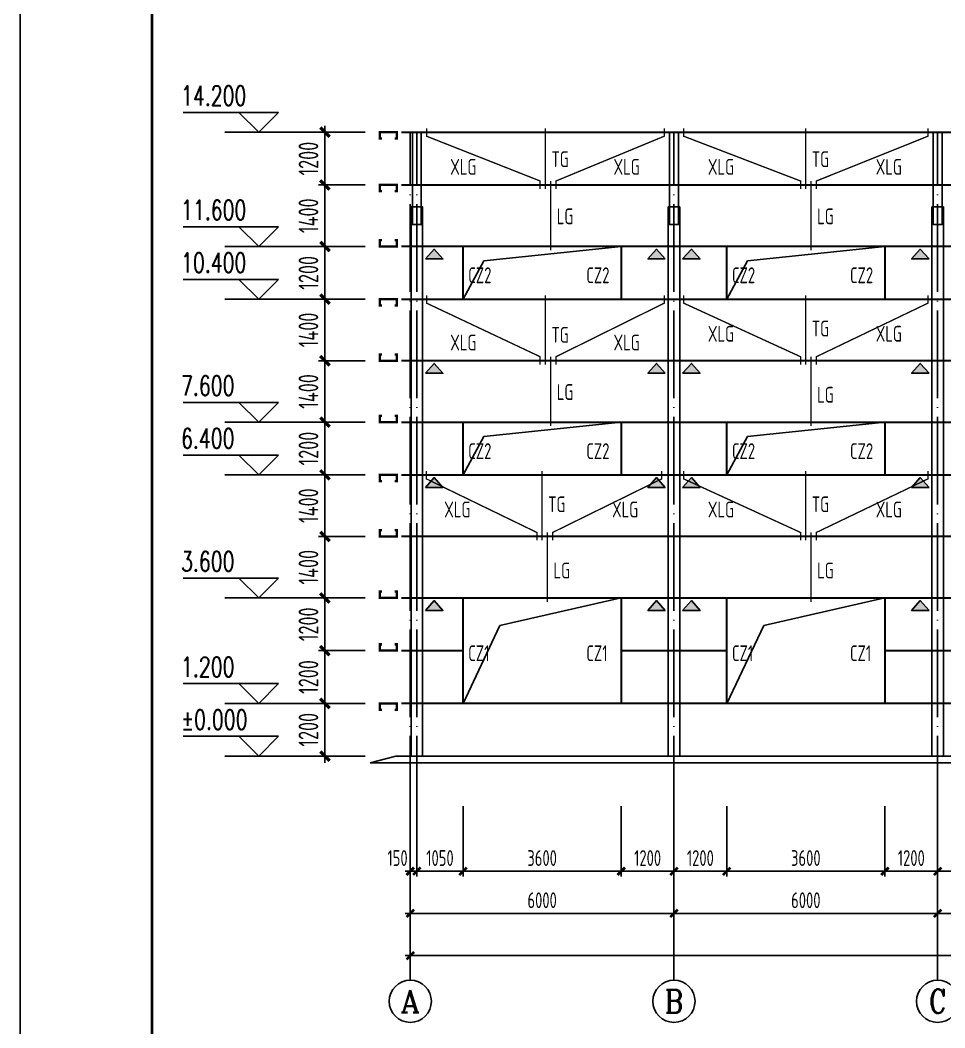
# Model space of a CAD drawing. Extents: x -1389621 to 57380, y -92505 to 283644.
# Drawn here: x -43540 to -22500, y 81800 to 104738 of the extents above; entities that cross this region are included whole.
import ezdxf
from ezdxf.enums import TextEntityAlignment as Align

# ---------------------------------------------------------------- set-up
doc = ezdxf.new("R2010")
doc.units = 0
doc.header["$LTSCALE"] = 100
doc.header["$MEASUREMENT"] = 0
doc.linetypes.add('DOTE', pattern=[2.42, 2, -0.2, 0.02, -0.2])
doc.layers.get('0').update_dxf_attribs({"linetype": 'CONTINUOUS'})
doc.layers.get('Defpoints').update_dxf_attribs({"linetype": 'CONTINUOUS'})
for name, color, linetype in [('621', 2, 'CONTINUOUS'), ('AXIS', 3, 'CONTINUOUS'), ('AXIS_TEXT', 7, 'CONTINUOUS'), ('BORDER', 7, 'CONTINUOUS'), ('DIM', 3, 'CONTINUOUS'), ('DIM_ELEV', 3, 'CONTINUOUS'), ('DOTE', 1, 'DOTE'), ('PUB_DIM', 3, 'CONTINUOUS'), ('TC', 151, 'CONTINUOUS'), ('构件号', 1, 'CONTINUOUS'), ('柱子', 3, 'CONTINUOUS'), ('梁', 4, 'CONTINUOUS'), ('系杆支撑', 2, 'CONTINUOUS')]:
    doc.layers.add(name, color=color, linetype=linetype)
doc.layers.add('PUB_TEXT', color=7, linetype='CONTINUOUS', lineweight=15)
doc.layers.add('数字', color=3, linetype='CONTINUOUS', lineweight=20)
doc.styles.add('_TCH_AXIS', font='COMPLEX', dxfattribs={"bigfont": 'GBCBIG'})
doc.styles.add('_TCH_DIM', font='SIMPLEX', dxfattribs={"bigfont": 'GBCBIG'})
doc.styles.add('COMPLEX', font='COMPLEX')
doc.styles.add('TSSD_Dimension', font='tssdeng.shx', dxfattribs={"width": 0.7, "bigfont": 'hztxt.shx'})
doc.styles.add('TSSD_REIN', font='Tssdeng.shx', dxfattribs={"width": 0.7, "bigfont": 'hztxt.shx'})
doc.dimstyles.new('TSSD_100_100', dxfattribs={"dimtxt": 300, "dimasz": 100, "dimexe": 100, "dimexo": 250, "dimgap": 100, "dimtad": 1, "dimdec": 0, "dimzin": 0, "dimdsep": 46, "dimtxsty": 'TSSD_Dimension', "dimblk": 'ARCHTICK', "dimblk1": 'ARCHTICK', "dimblk2": 'ARCHTICK', "dimcen": 0, "dimdle": 100, "dimclrt": 7, "dimadec": 0, "dimazin": 0, "dimtfac": 1, "dimtdec": 0, "dimtix": 1, "dimtmove": 2, "dimatfit": 3, "dimfxl": 0, "dimtolj": 1, "dimtzin": 0, "dimarcsym": 0})

# ---------------------------------------------------------------- blocks, each defined once
blk = doc.blocks.new('_ArchTick')
at = {"color": 0, "linetype": 'ByBlock'}
blk.add_lwpolyline([(-0.71, -0.71, 0.5, 0.5, 0), (0.71, 0.71, 0.5, 0.5, 0)], format="xyseb", dxfattribs=at)
blk = doc.blocks.new('*D170')
at = {"layer": 'Defpoints', "color": 0, "ltscale": 100}
for p in [(-34663, 86690), (-28663, 86690), (-28663, 84405)]:
    blk.add_point(p, dxfattribs=at)
at = {"layer": 'DIM', "color": 0, "lineweight": -2, "ltscale": 100}
for p, q in [((-34663, 86390), (-34663, 84285)), ((-28663, 86390), (-28663, 84285)), ((-34783, 84405), (-28543, 84405))]:
    blk.add_line(p, q, dxfattribs=at)
at = {"layer": 'DIM', "color": 0, "lineweight": -2, "ltscale": 100, "xscale": 120, "yscale": 120, "zscale": 120, "rotation": 180}
blk.add_blockref('_ArchTick', (-34663, 84405), dxfattribs=at)
at = {"layer": 'DIM', "color": 0, "lineweight": -2, "ltscale": 100, "xscale": 120, "yscale": 120, "zscale": 120}
blk.add_blockref('_ArchTick', (-28663, 84405), dxfattribs=at)
at = {"layer": 'DIM', "color": 7, "ltscale": 100, "insert": (-31663, 84705), "char_height": 360, "attachment_point": 5, "style": 'TSSD_Dimension'}
blk.add_mtext('\\A1;6000', dxfattribs=at)
blk = doc.blocks.new('*D171')
at = {"layer": 'Defpoints', "color": 0, "ltscale": 100}
for p in [(-28663, 86690), (-22663, 86690), (-22663, 84405)]:
    blk.add_point(p, dxfattribs=at)
at = {"layer": 'DIM', "color": 0, "lineweight": -2, "ltscale": 100}
for p, q in [((-28663, 86390), (-28663, 84285)), ((-22663, 86390), (-22663, 84285)), ((-28783, 84405), (-22543, 84405))]:
    blk.add_line(p, q, dxfattribs=at)
at = {"layer": 'DIM', "color": 0, "lineweight": -2, "ltscale": 100, "xscale": 120, "yscale": 120, "zscale": 120, "rotation": 180}
blk.add_blockref('_ArchTick', (-28663, 84405), dxfattribs=at)
at = {"layer": 'DIM', "color": 0, "lineweight": -2, "ltscale": 100, "xscale": 120, "yscale": 120, "zscale": 120}
blk.add_blockref('_ArchTick', (-22663, 84405), dxfattribs=at)
at = {"layer": 'DIM', "color": 7, "ltscale": 100, "insert": (-25663, 84705), "char_height": 360, "attachment_point": 5, "style": 'TSSD_Dimension'}
blk.add_mtext('\\A1;6000', dxfattribs=at)
blk = doc.blocks.new('*D172')
at = {"layer": 'Defpoints', "color": 0, "ltscale": 100}
for p in [(-22663, 86690), (-16663, 86690), (-16663, 84405)]:
    blk.add_point(p, dxfattribs=at)
at = {"layer": 'DIM', "color": 0, "lineweight": -2, "ltscale": 100}
for p, q in [((-22663, 86390), (-22663, 84285)), ((-16663, 86390), (-16663, 84285)), ((-22783, 84405), (-16543, 84405))]:
    blk.add_line(p, q, dxfattribs=at)
at = {"layer": 'DIM', "color": 0, "lineweight": -2, "ltscale": 100, "xscale": 120, "yscale": 120, "zscale": 120, "rotation": 180}
blk.add_blockref('_ArchTick', (-22663, 84405), dxfattribs=at)
at = {"layer": 'DIM', "color": 0, "lineweight": -2, "ltscale": 100, "xscale": 120, "yscale": 120, "zscale": 120}
blk.add_blockref('_ArchTick', (-16663, 84405), dxfattribs=at)
at = {"layer": 'DIM', "color": 7, "ltscale": 100, "insert": (-19663, 84705), "char_height": 360, "attachment_point": 5, "style": 'TSSD_Dimension'}
blk.add_mtext('\\A1;6000', dxfattribs=at)
blk = doc.blocks.new('*D182')
at = {"layer": 'Defpoints', "color": 0, "ltscale": 100}
for p in [(-34663, 86930), (37337, 86930), (37337, 83445)]:
    blk.add_point(p, dxfattribs=at)
at = {"layer": 'DIM', "color": 0, "lineweight": -2, "ltscale": 100}
for p, q in [((-34663, 86630), (-34663, 83325)), ((37337, 86630), (37337, 83325)), ((-34783, 83445), (37457, 83445))]:
    blk.add_line(p, q, dxfattribs=at)
at = {"layer": 'DIM', "color": 0, "lineweight": -2, "ltscale": 100, "xscale": 120, "yscale": 120, "zscale": 120, "rotation": 180}
blk.add_blockref('_ArchTick', (-34663, 83445), dxfattribs=at)
at = {"layer": 'DIM', "color": 0, "lineweight": -2, "ltscale": 100, "xscale": 120, "yscale": 120, "zscale": 120}
blk.add_blockref('_ArchTick', (37337, 83445), dxfattribs=at)
at = {"layer": 'DIM', "color": 7, "ltscale": 100, "insert": (1337, 83745), "char_height": 360, "attachment_point": 5, "style": 'TSSD_Dimension'}
blk.add_mtext('\\A1;72000', dxfattribs=at)
blk = doc.blocks.new('*D184')
at = {"layer": 'Defpoints', "color": 0, "ltscale": 100}
for p in [(-34663, 87150), (-34513, 87150), (-34513, 85365)]:
    blk.add_point(p, dxfattribs=at)
at = {"layer": 'DIM', "color": 0, "lineweight": -2, "ltscale": 100}
for p, q in [((-34663, 86850), (-34663, 85245)), ((-34513, 86850), (-34513, 85245)), ((-34663, 85365), (-34783, 85365)), ((-34663, 85365), (-34513, 85365)), ((-34513, 85365), (-34393, 85365))]:
    blk.add_line(p, q, dxfattribs=at)
at = {"layer": 'DIM', "color": 0, "lineweight": -2, "ltscale": 100, "xscale": 120, "yscale": 120, "zscale": 120}
blk.add_blockref('_ArchTick', (-34663, 85365), dxfattribs=at)
at = {"layer": 'DIM', "color": 0, "lineweight": -2, "ltscale": 100, "xscale": 120, "yscale": 120, "zscale": 120, "rotation": 180}
blk.add_blockref('_ArchTick', (-34513, 85365), dxfattribs=at)
at = {"layer": 'DIM', "color": 7, "ltscale": 100, "insert": (-34953, 85665), "char_height": 360, "attachment_point": 5, "style": 'TSSD_Dimension'}
blk.add_mtext('\\A1;150', dxfattribs=at)
blk = doc.blocks.new('*D185')
at = {"layer": 'Defpoints', "color": 0, "ltscale": 100}
for p in [(-35315, 90386), (-36605, 89186), (-35315, 89186)]:
    blk.add_point(p, dxfattribs=at)
at = {"layer": 'DIM', "color": 0, "lineweight": -2, "ltscale": 100}
for p, q in [((-35690, 90386), (-36755, 90386)), ((-36605, 90536), (-36605, 89036)), ((-35690, 89186), (-36755, 89186))]:
    blk.add_line(p, q, dxfattribs=at)
at = {"layer": 'DIM', "color": 0, "lineweight": -2, "ltscale": 100, "xscale": 150, "yscale": 150, "zscale": 150}
for p, rotation in [((-36605, 90386), 90), ((-36605, 89186), 270)]:
    blk.add_blockref('_ArchTick', p, dxfattribs=dict(at, rotation=rotation))
at = {"layer": 'DIM', "color": 7, "ltscale": 100, "insert": (-36980, 89786), "char_height": 450, "attachment_point": 5, "rotation": 90, "style": 'TSSD_Dimension'}
blk.add_mtext('\\A1;1200', dxfattribs=at)
blk = doc.blocks.new('*D186')
at = {"layer": 'Defpoints', "color": 0, "ltscale": 100}
for p in [(-35315, 89186), (-36605, 87986), (-35315, 87986)]:
    blk.add_point(p, dxfattribs=at)
at = {"layer": 'DIM', "color": 0, "lineweight": -2, "ltscale": 100}
for p, q in [((-36605, 89336), (-36605, 87836)), ((-35690, 89186), (-36755, 89186)), ((-35690, 87986), (-36755, 87986))]:
    blk.add_line(p, q, dxfattribs=at)
at = {"layer": 'DIM', "color": 0, "lineweight": -2, "ltscale": 100, "xscale": 150, "yscale": 150, "zscale": 150}
for p, rotation in [((-36605, 89186), 90), ((-36605, 87986), 270)]:
    blk.add_blockref('_ArchTick', p, dxfattribs=dict(at, rotation=rotation))
at = {"layer": 'DIM', "color": 7, "ltscale": 100, "insert": (-36980, 88586), "char_height": 450, "attachment_point": 5, "rotation": 90, "style": 'TSSD_Dimension'}
blk.add_mtext('\\A1;1200', dxfattribs=at)
blk = doc.blocks.new('*D187')
at = {"layer": 'Defpoints', "color": 0, "ltscale": 100}
for p in [(-35315, 91586), (-36605, 90386), (-35315, 90386)]:
    blk.add_point(p, dxfattribs=at)
at = {"layer": 'DIM', "color": 0, "lineweight": -2, "ltscale": 100}
for p, q in [((-35690, 91586), (-36755, 91586)), ((-36605, 91736), (-36605, 90236)), ((-35690, 90386), (-36755, 90386))]:
    blk.add_line(p, q, dxfattribs=at)
at = {"layer": 'DIM', "color": 0, "lineweight": -2, "ltscale": 100, "xscale": 150, "yscale": 150, "zscale": 150}
for p, rotation in [((-36605, 91586), 90), ((-36605, 90386), 270)]:
    blk.add_blockref('_ArchTick', p, dxfattribs=dict(at, rotation=rotation))
at = {"layer": 'DIM', "color": 7, "ltscale": 100, "insert": (-36980, 90986), "char_height": 450, "attachment_point": 5, "rotation": 90, "style": 'TSSD_Dimension'}
blk.add_mtext('\\A1;1200', dxfattribs=at)
blk = doc.blocks.new('*D188')
at = {"layer": 'Defpoints', "color": 0, "ltscale": 100}
for p in [(-35315, 92986), (-36605, 91586), (-35315, 91586)]:
    blk.add_point(p, dxfattribs=at)
at = {"layer": 'DIM', "color": 0, "lineweight": -2, "ltscale": 100}
for p, q in [((-36605, 93136), (-36605, 91436)), ((-35690, 92986), (-36755, 92986)), ((-35690, 91586), (-36755, 91586))]:
    blk.add_line(p, q, dxfattribs=at)
at = {"layer": 'DIM', "color": 0, "lineweight": -2, "ltscale": 100, "xscale": 150, "yscale": 150, "zscale": 150}
for p, rotation in [((-36605, 92986), 90), ((-36605, 91586), 270)]:
    blk.add_blockref('_ArchTick', p, dxfattribs=dict(at, rotation=rotation))
at = {"layer": 'DIM', "color": 7, "ltscale": 100, "insert": (-36980, 92286), "char_height": 450, "attachment_point": 5, "rotation": 90, "style": 'TSSD_Dimension'}
blk.add_mtext('\\A1;1400', dxfattribs=at)
blk = doc.blocks.new('*D189')
at = {"layer": 'Defpoints', "color": 0, "ltscale": 100}
for p in [(-35315, 94386), (-36605, 92986), (-35315, 92986)]:
    blk.add_point(p, dxfattribs=at)
at = {"layer": 'DIM', "color": 0, "lineweight": -2, "ltscale": 100}
for p, q in [((-36605, 94536), (-36605, 92836)), ((-35690, 94386), (-36755, 94386)), ((-35690, 92986), (-36755, 92986))]:
    blk.add_line(p, q, dxfattribs=at)
at = {"layer": 'DIM', "color": 0, "lineweight": -2, "ltscale": 100, "xscale": 150, "yscale": 150, "zscale": 150}
for p, rotation in [((-36605, 94386), 90), ((-36605, 92986), 270)]:
    blk.add_blockref('_ArchTick', p, dxfattribs=dict(at, rotation=rotation))
at = {"layer": 'DIM', "color": 7, "ltscale": 100, "insert": (-36980, 93686), "char_height": 450, "attachment_point": 5, "rotation": 90, "style": 'TSSD_Dimension'}
blk.add_mtext('\\A1;1400', dxfattribs=at)
blk = doc.blocks.new('*D190')
at = {"layer": 'Defpoints', "color": 0, "ltscale": 100}
for p in [(-35315, 95586), (-36605, 94386), (-35315, 94386)]:
    blk.add_point(p, dxfattribs=at)
at = {"layer": 'DIM', "color": 0, "lineweight": -2, "ltscale": 100}
for p, q in [((-36605, 95736), (-36605, 94236)), ((-35690, 95586), (-36755, 95586)), ((-35690, 94386), (-36755, 94386))]:
    blk.add_line(p, q, dxfattribs=at)
at = {"layer": 'DIM', "color": 0, "lineweight": -2, "ltscale": 100, "xscale": 150, "yscale": 150, "zscale": 150}
for p, rotation in [((-36605, 95586), 90), ((-36605, 94386), 270)]:
    blk.add_blockref('_ArchTick', p, dxfattribs=dict(at, rotation=rotation))
at = {"layer": 'DIM', "color": 7, "ltscale": 100, "insert": (-36980, 94986), "char_height": 450, "attachment_point": 5, "rotation": 90, "style": 'TSSD_Dimension'}
blk.add_mtext('\\A1;1200', dxfattribs=at)
blk = doc.blocks.new('*D191')
at = {"layer": 'Defpoints', "color": 0, "ltscale": 100}
for p in [(-35315, 96986), (-36605, 95586), (-35315, 95586)]:
    blk.add_point(p, dxfattribs=at)
at = {"layer": 'DIM', "color": 0, "lineweight": -2, "ltscale": 100}
for p, q in [((-36605, 97136), (-36605, 95436)), ((-35690, 96986), (-36755, 96986)), ((-35690, 95586), (-36755, 95586))]:
    blk.add_line(p, q, dxfattribs=at)
at = {"layer": 'DIM', "color": 0, "lineweight": -2, "ltscale": 100, "xscale": 150, "yscale": 150, "zscale": 150}
for p, rotation in [((-36605, 96986), 90), ((-36605, 95586), 270)]:
    blk.add_blockref('_ArchTick', p, dxfattribs=dict(at, rotation=rotation))
at = {"layer": 'DIM', "color": 7, "ltscale": 100, "insert": (-36980, 96286), "char_height": 450, "attachment_point": 5, "rotation": 90, "style": 'TSSD_Dimension'}
blk.add_mtext('\\A1;1400', dxfattribs=at)
blk = doc.blocks.new('*D192')
at = {"layer": 'Defpoints', "color": 0, "ltscale": 100}
for p in [(-35315, 98386), (-36605, 96986), (-35315, 96986)]:
    blk.add_point(p, dxfattribs=at)
at = {"layer": 'DIM', "color": 0, "lineweight": -2, "ltscale": 100}
for p, q in [((-36605, 98536), (-36605, 96836)), ((-35690, 98386), (-36755, 98386)), ((-35690, 96986), (-36755, 96986))]:
    blk.add_line(p, q, dxfattribs=at)
at = {"layer": 'DIM', "color": 0, "lineweight": -2, "ltscale": 100, "xscale": 150, "yscale": 150, "zscale": 150}
for p, rotation in [((-36605, 98386), 90), ((-36605, 96986), 270)]:
    blk.add_blockref('_ArchTick', p, dxfattribs=dict(at, rotation=rotation))
at = {"layer": 'DIM', "color": 7, "ltscale": 100, "insert": (-36980, 97686), "char_height": 450, "attachment_point": 5, "rotation": 90, "style": 'TSSD_Dimension'}
blk.add_mtext('\\A1;1400', dxfattribs=at)
blk = doc.blocks.new('*D193')
at = {"layer": 'Defpoints', "color": 0, "ltscale": 100}
for p in [(-35315, 99586), (-36605, 98386), (-35315, 98386)]:
    blk.add_point(p, dxfattribs=at)
at = {"layer": 'DIM', "color": 0, "lineweight": -2, "ltscale": 100}
for p, q in [((-35690, 99586), (-36755, 99586)), ((-36605, 99736), (-36605, 98236)), ((-35690, 98386), (-36755, 98386))]:
    blk.add_line(p, q, dxfattribs=at)
at = {"layer": 'DIM', "color": 0, "lineweight": -2, "ltscale": 100, "xscale": 150, "yscale": 150, "zscale": 150}
for p, rotation in [((-36605, 99586), 90), ((-36605, 98386), 270)]:
    blk.add_blockref('_ArchTick', p, dxfattribs=dict(at, rotation=rotation))
at = {"layer": 'DIM', "color": 7, "ltscale": 100, "insert": (-36980, 98986), "char_height": 450, "attachment_point": 5, "rotation": 90, "style": 'TSSD_Dimension'}
blk.add_mtext('\\A1;1200', dxfattribs=at)
blk = doc.blocks.new('*D194')
at = {"layer": 'Defpoints', "color": 0, "ltscale": 100}
for p in [(-35315, 100986), (-36605, 99586), (-35315, 99586)]:
    blk.add_point(p, dxfattribs=at)
at = {"layer": 'DIM', "color": 0, "lineweight": -2, "ltscale": 100}
for p, q in [((-35690, 100986), (-36755, 100986)), ((-36605, 101136), (-36605, 99436)), ((-35690, 99586), (-36755, 99586))]:
    blk.add_line(p, q, dxfattribs=at)
at = {"layer": 'DIM', "color": 0, "lineweight": -2, "ltscale": 100, "xscale": 150, "yscale": 150, "zscale": 150}
for p, rotation in [((-36605, 100986), 90), ((-36605, 99586), 270)]:
    blk.add_blockref('_ArchTick', p, dxfattribs=dict(at, rotation=rotation))
at = {"layer": 'DIM', "color": 7, "ltscale": 100, "insert": (-36980, 100286), "char_height": 450, "attachment_point": 5, "rotation": 90, "style": 'TSSD_Dimension'}
blk.add_mtext('\\A1;1400', dxfattribs=at)
blk = doc.blocks.new('*D195')
at = {"layer": 'Defpoints', "color": 0, "ltscale": 100}
for p in [(-35315, 102186), (-36605, 100986), (-35315, 100986)]:
    blk.add_point(p, dxfattribs=at)
at = {"layer": 'DIM', "color": 0, "lineweight": -2, "ltscale": 100}
for p, q in [((-36605, 102336), (-36605, 100836)), ((-35690, 102186), (-36755, 102186)), ((-35690, 100986), (-36755, 100986))]:
    blk.add_line(p, q, dxfattribs=at)
at = {"layer": 'DIM', "color": 0, "lineweight": -2, "ltscale": 100, "xscale": 150, "yscale": 150, "zscale": 150}
for p, rotation in [((-36605, 102186), 90), ((-36605, 100986), 270)]:
    blk.add_blockref('_ArchTick', p, dxfattribs=dict(at, rotation=rotation))
at = {"layer": 'DIM', "color": 7, "ltscale": 100, "insert": (-36980, 101586), "char_height": 450, "attachment_point": 5, "rotation": 90, "style": 'TSSD_Dimension'}
blk.add_mtext('\\A1;1200', dxfattribs=at)
blk = doc.blocks.new('*D198')
at = {"layer": 'Defpoints', "color": 0, "ltscale": 100}
for p in [(-28663, 87150), (-27463, 87150), (-27463, 85365)]:
    blk.add_point(p, dxfattribs=at)
at = {"layer": 'DIM', "color": 0, "lineweight": -2, "ltscale": 100}
for p, q in [((-28663, 86850), (-28663, 85245)), ((-27463, 86850), (-27463, 85245)), ((-28783, 85365), (-27343, 85365))]:
    blk.add_line(p, q, dxfattribs=at)
at = {"layer": 'DIM', "color": 0, "lineweight": -2, "ltscale": 100, "xscale": 120, "yscale": 120, "zscale": 120, "rotation": 180}
blk.add_blockref('_ArchTick', (-28663, 85365), dxfattribs=at)
at = {"layer": 'DIM', "color": 0, "lineweight": -2, "ltscale": 100, "xscale": 120, "yscale": 120, "zscale": 120}
blk.add_blockref('_ArchTick', (-27463, 85365), dxfattribs=at)
at = {"layer": 'DIM', "color": 7, "ltscale": 100, "insert": (-28063, 85665), "char_height": 360, "attachment_point": 5, "style": 'TSSD_Dimension'}
blk.add_mtext('\\A1;1200', dxfattribs=at)
blk = doc.blocks.new('*D199')
at = {"layer": 'Defpoints', "color": 0, "ltscale": 100}
for p in [(-27463, 87150), (-23863, 87150), (-23863, 85365)]:
    blk.add_point(p, dxfattribs=at)
at = {"layer": 'DIM', "color": 0, "lineweight": -2, "ltscale": 100}
for p, q in [((-27463, 86850), (-27463, 85245)), ((-23863, 86850), (-23863, 85245)), ((-27583, 85365), (-23743, 85365))]:
    blk.add_line(p, q, dxfattribs=at)
at = {"layer": 'DIM', "color": 0, "lineweight": -2, "ltscale": 100, "xscale": 120, "yscale": 120, "zscale": 120, "rotation": 180}
blk.add_blockref('_ArchTick', (-27463, 85365), dxfattribs=at)
at = {"layer": 'DIM', "color": 0, "lineweight": -2, "ltscale": 100, "xscale": 120, "yscale": 120, "zscale": 120}
blk.add_blockref('_ArchTick', (-23863, 85365), dxfattribs=at)
at = {"layer": 'DIM', "color": 7, "ltscale": 100, "insert": (-25663, 85665), "char_height": 360, "attachment_point": 5, "style": 'TSSD_Dimension'}
blk.add_mtext('\\A1;3600', dxfattribs=at)
blk = doc.blocks.new('*D200')
at = {"layer": 'Defpoints', "color": 0, "ltscale": 100}
for p in [(-23863, 87150), (-22663, 87150), (-22663, 85365)]:
    blk.add_point(p, dxfattribs=at)
at = {"layer": 'DIM', "color": 0, "lineweight": -2, "ltscale": 100}
for p, q in [((-23863, 86850), (-23863, 85245)), ((-22663, 86850), (-22663, 85245)), ((-23983, 85365), (-22543, 85365))]:
    blk.add_line(p, q, dxfattribs=at)
at = {"layer": 'DIM', "color": 0, "lineweight": -2, "ltscale": 100, "xscale": 120, "yscale": 120, "zscale": 120, "rotation": 180}
blk.add_blockref('_ArchTick', (-23863, 85365), dxfattribs=at)
at = {"layer": 'DIM', "color": 0, "lineweight": -2, "ltscale": 100, "xscale": 120, "yscale": 120, "zscale": 120}
blk.add_blockref('_ArchTick', (-22663, 85365), dxfattribs=at)
at = {"layer": 'DIM', "color": 7, "ltscale": 100, "insert": (-23263, 85665), "char_height": 360, "attachment_point": 5, "style": 'TSSD_Dimension'}
blk.add_mtext('\\A1;1200', dxfattribs=at)
blk = doc.blocks.new('*D203')
at = {"layer": 'Defpoints', "color": 0, "ltscale": 100}
for p in [(-22663, 87150), (-21463, 87150), (-21463, 85365)]:
    blk.add_point(p, dxfattribs=at)
at = {"layer": 'DIM', "color": 0, "lineweight": -2, "ltscale": 100}
for p, q in [((-22663, 86850), (-22663, 85245)), ((-21463, 86850), (-21463, 85245)), ((-22783, 85365), (-21343, 85365))]:
    blk.add_line(p, q, dxfattribs=at)
at = {"layer": 'DIM', "color": 0, "lineweight": -2, "ltscale": 100, "xscale": 120, "yscale": 120, "zscale": 120, "rotation": 180}
blk.add_blockref('_ArchTick', (-22663, 85365), dxfattribs=at)
at = {"layer": 'DIM', "color": 0, "lineweight": -2, "ltscale": 100, "xscale": 120, "yscale": 120, "zscale": 120}
blk.add_blockref('_ArchTick', (-21463, 85365), dxfattribs=at)
at = {"layer": 'DIM', "color": 7, "ltscale": 100, "insert": (-22063, 85665), "char_height": 360, "attachment_point": 5, "style": 'TSSD_Dimension'}
blk.add_mtext('\\A1;1200', dxfattribs=at)
blk = doc.blocks.new('_AXISO')
blk.add_circle((0, 0), 0.5)
at = {"layer": 'AXIS_TEXT', "style": 'COMPLEX', "width": 1.041667}
blk.add_attdef('A', text='', height=0.56, dxfattribs=at).set_placement((-0.25, -0.28), (0.25, -0.28), align=Align.FIT)
blk = doc.blocks.new('A$C79605478')
at = {"layer": 'PUB_DIM', "linetype": 'Continuous'}
blk.add_hatch(color=6, dxfattribs=at).paths.add_polyline_path([(397, 0), (198, 223), (0, 0)])
at = {"layer": 'PUB_DIM', "color": 6, "linetype": 'Continuous'}
blk.add_lwpolyline([(397, 0), (198, 223), (0, 0)], close=True, dxfattribs=at)
blk = doc.blocks.new('*D2800')
at = {"layer": 'Defpoints', "color": 0, "ltscale": 100}
for p in [(-34513, 87150), (-33463, 87150), (-33463, 85365)]:
    blk.add_point(p, dxfattribs=at)
at = {"layer": 'DIM', "color": 0, "lineweight": -2, "ltscale": 100}
for p, q in [((-34513, 86850), (-34513, 85245)), ((-33463, 86850), (-33463, 85245)), ((-34633, 85365), (-33343, 85365))]:
    blk.add_line(p, q, dxfattribs=at)
at = {"layer": 'DIM', "color": 0, "lineweight": -2, "ltscale": 100, "xscale": 120, "yscale": 120, "zscale": 120, "rotation": 180}
blk.add_blockref('_ArchTick', (-34513, 85365), dxfattribs=at)
at = {"layer": 'DIM', "color": 0, "lineweight": -2, "ltscale": 100, "xscale": 120, "yscale": 120, "zscale": 120}
blk.add_blockref('_ArchTick', (-33463, 85365), dxfattribs=at)
at = {"layer": 'DIM', "color": 7, "ltscale": 100, "insert": (-33988, 85665), "char_height": 360, "attachment_point": 5, "style": 'TSSD_Dimension'}
blk.add_mtext('\\A1;1050', dxfattribs=at)
blk = doc.blocks.new('*D2801')
at = {"layer": 'Defpoints', "color": 0, "ltscale": 100}
for p in [(-33463, 87150), (-29863, 87150), (-29863, 85365)]:
    blk.add_point(p, dxfattribs=at)
at = {"layer": 'DIM', "color": 0, "lineweight": -2, "ltscale": 100}
for p, q in [((-33463, 86850), (-33463, 85245)), ((-29863, 86850), (-29863, 85245)), ((-33583, 85365), (-29743, 85365))]:
    blk.add_line(p, q, dxfattribs=at)
at = {"layer": 'DIM', "color": 0, "lineweight": -2, "ltscale": 100, "xscale": 120, "yscale": 120, "zscale": 120, "rotation": 180}
blk.add_blockref('_ArchTick', (-33463, 85365), dxfattribs=at)
at = {"layer": 'DIM', "color": 0, "lineweight": -2, "ltscale": 100, "xscale": 120, "yscale": 120, "zscale": 120}
blk.add_blockref('_ArchTick', (-29863, 85365), dxfattribs=at)
at = {"layer": 'DIM', "color": 7, "ltscale": 100, "insert": (-31663, 85665), "char_height": 360, "attachment_point": 5, "style": 'TSSD_Dimension'}
blk.add_mtext('\\A1;3600', dxfattribs=at)
blk = doc.blocks.new('*D2802')
at = {"layer": 'Defpoints', "color": 0, "ltscale": 100}
for p in [(-29863, 87150), (-28663, 87150), (-28663, 85365)]:
    blk.add_point(p, dxfattribs=at)
at = {"layer": 'DIM', "color": 0, "lineweight": -2, "ltscale": 100}
for p, q in [((-29863, 86850), (-29863, 85245)), ((-28663, 86850), (-28663, 85245)), ((-29983, 85365), (-28543, 85365))]:
    blk.add_line(p, q, dxfattribs=at)
at = {"layer": 'DIM', "color": 0, "lineweight": -2, "ltscale": 100, "xscale": 120, "yscale": 120, "zscale": 120, "rotation": 180}
blk.add_blockref('_ArchTick', (-29863, 85365), dxfattribs=at)
at = {"layer": 'DIM', "color": 0, "lineweight": -2, "ltscale": 100, "xscale": 120, "yscale": 120, "zscale": 120}
blk.add_blockref('_ArchTick', (-28663, 85365), dxfattribs=at)
at = {"layer": 'DIM', "color": 7, "ltscale": 100, "insert": (-29263, 85665), "char_height": 360, "attachment_point": 5, "style": 'TSSD_Dimension'}
blk.add_mtext('\\A1;1200', dxfattribs=at)

msp = doc.modelspace()

# ---------------------------------------------------------------- linework, layer by layer
at = {"ltscale": 100}
for p, q in [((-32991.105, 99257.629), (-29863.19, 99586.439)), ((-26991.105, 99257.63), (-23863.19, 99586.439)), ((-33463.19, 98386.439), (-32991.105, 99257.629)), ((-27463.19, 98386.439), (-26991.105, 99257.63)), ((-32991.105, 95257.63), (-29863.19, 95586.439)), ((-26991.105, 95257.63), (-23863.19, 95586.439)), ((-33463.19, 94386.439), (-32991.105, 95257.63)), ((-27463.19, 94386.439), (-26991.105, 95257.63)), ((-32622.107, 90958.589), (-29863.19, 91586.439)), ((-26622.107, 90958.589), (-23863.19, 91586.439)), ((-33463.19, 89186.44), (-32622.107, 90958.589)), ((-27463.19, 89186.44), (-26622.107, 90958.589))]:
    msp.add_line(p, q, dxfattribs=at)
at = {"layer": '621', "const_width": 54}
for points in [[(-35307.711, 102042.438), (-35355.707, 102042.438), (-35355.707, 102186.439), (-34971.713, 102186.439), (-34971.713, 102042.438), (-35019.708, 102042.438)], [(-35307.711, 100842.438), (-35355.707, 100842.438), (-35355.707, 100986.439), (-34971.713, 100986.439), (-34971.713, 100842.438), (-35019.708, 100842.438)], [(-35307.711, 99730.441), (-35355.707, 99730.441), (-35355.707, 99586.439), (-34971.713, 99586.439), (-34971.713, 99730.441), (-35019.708, 99730.441)], [(-35307.711, 98242.438), (-35355.707, 98242.438), (-35355.707, 98386.439), (-34971.713, 98386.439), (-34971.713, 98242.438), (-35019.708, 98242.438)], [(-35307.711, 97130.441), (-35355.707, 97130.441), (-35355.707, 96986.439), (-34971.713, 96986.439), (-34971.713, 97130.441), (-35019.708, 97130.441)], [(-35307.711, 95730.441), (-35355.707, 95730.441), (-35355.707, 95586.439), (-34971.713, 95586.439), (-34971.713, 95730.441), (-35019.708, 95730.441)], [(-35307.711, 94242.438), (-35355.707, 94242.438), (-35355.707, 94386.439), (-34971.713, 94386.439), (-34971.713, 94242.438), (-35019.708, 94242.438)], [(-35307.711, 93130.441), (-35355.707, 93130.441), (-35355.707, 92986.439), (-34971.713, 92986.439), (-34971.713, 93130.441), (-35019.708, 93130.441)], [(-35307.711, 91730.441), (-35355.707, 91730.441), (-35355.707, 91586.439), (-34971.713, 91586.439), (-34971.713, 91730.441), (-35019.708, 91730.441)], [(-35307.711, 90530.441), (-35355.707, 90530.441), (-35355.707, 90386.439), (-34971.713, 90386.439), (-34971.713, 90530.441), (-35019.708, 90530.441)], [(-35307.711, 89042.438), (-35355.707, 89042.438), (-35355.707, 89186.439), (-34971.713, 89186.439), (-34971.713, 89042.438), (-35019.708, 89042.438)]]:
    msp.add_lwpolyline(points, dxfattribs=at)
at = {"layer": 'AXIS'}
for p, q in [((-34663.19, 86450.485), (-34663.19, 82884.467)), ((-28663.19, 86450.485), (-28663.19, 82884.467)), ((-22663.19, 86450.485), (-22663.19, 82884.467))]:
    msp.add_line(p, q, dxfattribs=at)
at = {"layer": 'BORDER'}
msp.add_lwpolyline([(-43539.856, 56395.346), (-43539.856, 127675.346), (57380.144, 127675.346), (57380.144, 56395.346)], close=True, dxfattribs=at)
at = {"layer": 'BORDER', "const_width": 60}
msp.add_lwpolyline([(-40539.856, 57595.346), (-40539.856, 126475.346), (56180.144, 126475.346), (56180.144, 57595.346)], close=True, dxfattribs=at)
at = {"layer": 'DIM_ELEV'}
for p, q in [((-37662.516, 102636.259), (-39833.378, 102636.259)), ((-38112.336, 102186.439), (-38562.156, 102636.259)), ((-38112.336, 102186.439), (-37662.516, 102636.259)), ((-36755.343, 102186.439), (-38882.856, 102186.439)), ((-37662.516, 100036.259), (-39833.378, 100036.259)), ((-38112.336, 99586.439), (-38562.156, 100036.259)), ((-38112.336, 99586.439), (-37662.516, 100036.259)), ((-36755.343, 99586.439), (-38882.856, 99586.439)), ((-37662.516, 98836.259), (-39833.378, 98836.259)), ((-38112.336, 98386.439), (-38562.156, 98836.259)), ((-38112.336, 98386.439), (-37662.516, 98836.259)), ((-36755.343, 98386.439), (-38882.856, 98386.439)), ((-37662.516, 96036.259), (-39833.378, 96036.259)), ((-38112.336, 95586.439), (-38562.156, 96036.259)), ((-38112.336, 95586.439), (-37662.516, 96036.259)), ((-36755.343, 95586.439), (-38882.856, 95586.439)), ((-37662.516, 94836.259), (-39833.378, 94836.259)), ((-38112.336, 94386.439), (-38562.156, 94836.259)), ((-38112.336, 94386.439), (-37662.516, 94836.259)), ((-36755.343, 94386.439), (-38882.856, 94386.439)), ((-37662.516, 92036.259), (-39833.378, 92036.259)), ((-38112.336, 91586.439), (-38562.156, 92036.259)), ((-38112.336, 91586.439), (-37662.516, 92036.259)), ((-36755.343, 91586.439), (-38882.856, 91586.439)), ((-37662.516, 89636.259), (-39833.378, 89636.259)), ((-38112.336, 89186.439), (-38562.156, 89636.259)), ((-38112.336, 89186.439), (-37662.516, 89636.259)), ((-36755.343, 89186.439), (-38882.856, 89186.439)), ((-37662.516, 88436.259), (-39833.378, 88436.259)), ((-38112.336, 87986.439), (-38562.156, 88436.259)), ((-38112.336, 87986.439), (-37662.516, 88436.259)), ((-36755.343, 87986.439), (-38882.856, 87986.439))]:
    msp.add_line(p, q, dxfattribs=at)
at = {"layer": 'DOTE', "linetype": 'DOTE', "ltscale": 10}
for p, q in [((-34663.19, 86450.485), (-34663.19, 102186.439)), ((-34513.19, 86450.485), (-34513.19, 102186.439)), ((-28663.19, 86450.485), (-28663.19, 102186.439)), ((-22663.19, 86450.485), (-22663.19, 102186.439))]:
    msp.add_line(p, q, dxfattribs=at)
at = {"layer": '构件号', "const_width": 45}
for points in [[(-34863.19, 102186.439), (37536.81, 102186.439)], [(-34863.19, 100986.439), (37536.81, 100986.439)], [(-34863.19, 99586.439), (37536.81, 99586.439)], [(-33463.19, 99586.439), (-33463.19, 98386.439)], [(-29863.19, 99586.439), (-29863.19, 98386.439)], [(-27463.19, 99586.439), (-27463.19, 98386.439)], [(-23863.19, 99586.439), (-23863.19, 98386.439)], [(-34863.19, 98386.439), (37536.81, 98386.439)], [(-34863.19, 96986.439), (37536.81, 96986.439)], [(-34863.19, 95586.439), (37536.81, 95586.439)], [(-33463.19, 95586.439), (-33463.19, 94386.439)], [(-29863.19, 95586.439), (-29863.19, 94386.439)], [(-27463.19, 95586.439), (-27463.19, 94386.439)], [(-23863.19, 95586.439), (-23863.19, 94386.439)], [(-34863.19, 94386.439), (37536.81, 94386.439)], [(-34863.19, 92986.439), (-16433.19, 92986.439)], [(-34863.19, 91586.439), (-16433.19, 91586.439)], [(-33463.19, 91586.439), (-33463.19, 89186.44)], [(-29863.19, 91586.439), (-29863.19, 89186.44)], [(-27463.19, 91586.439), (-27463.19, 89186.44)], [(-23863.19, 91586.439), (-23863.19, 89186.44)], [(-34863.19, 90386.439), (-33463.19, 90386.439)], [(-29863.19, 90386.439), (-27463.19, 90386.439)], [(-23863.19, 90386.439), (-21463.19, 90386.439)], [(-34863.19, 89186.439), (-16433.19, 89186.439)]]:
    msp.add_lwpolyline(points, dxfattribs=at)
at = {"layer": '柱子', "ltscale": 100}
for points in [[(-34613.19, 102186.439), (-34413.19, 102186.439), (-34413.19, 100086.439), (-34613.19, 100086.439)], [(-28763.19, 102186.439), (-28563.19, 102186.439), (-28563.19, 100086.439), (-28763.19, 100086.439)], [(-22763.19, 102186.439), (-22563.19, 102186.439), (-22563.19, 100086.439), (-22763.19, 100086.439)]]:
    msp.add_lwpolyline(points, close=True, dxfattribs=at)
for points in [[(-34643.19, 87986.439), (-34643.19, 100486.439), (-34383.19, 100486.439), (-34383.19, 87986.439)], [(-28793.19, 87986.439), (-28793.19, 100486.439), (-28533.19, 100486.439), (-28533.19, 87986.439)], [(-22793.19, 87986.439), (-22793.19, 100486.439), (-22533.19, 100486.439), (-22533.19, 87986.439)]]:
    msp.add_lwpolyline(points, dxfattribs=at)
at = {"layer": '梁', "ltscale": 100}
for p, q in [((-34994.999, 87986.439), (-35575.824, 87836.439)), ((-34994.999, 87986.439), (37668.62, 87986.439)), ((-35575.824, 87836.439), (38249.444, 87836.439))]:
    msp.add_line(p, q, dxfattribs=at)
at = {"layer": '系杆支撑', "const_width": 30}
for points in [[(-34293.19, 102276.252), (-34293.19, 102096.626), (-31708.19, 101076.601), (-31708.19, 100896.278)], [(-31588.19, 102276.252), (-31588.19, 100896.278)], [(-28883.19, 102276.252), (-28883.19, 102096.626), (-31348.19, 101076.601), (-31348.19, 100896.278)], [(-28443.19, 102276.252), (-28443.19, 102096.626), (-25783.19, 101076.601), (-25783.19, 100896.278)], [(-25663.19, 102276.252), (-25663.19, 100896.278)], [(-22883.19, 102276.252), (-22883.19, 102096.626), (-25423.19, 101076.601), (-25423.19, 100896.278)], [(-31468.19, 101076.252), (-31468.19, 99496.278)], [(-25543.19, 101076.252), (-25543.19, 99496.278)], [(-34293.19, 98476.252), (-34293.19, 98296.626), (-31708.19, 97076.601), (-31708.19, 96896.278)], [(-31588.19, 98476.252), (-31588.19, 96896.278)], [(-28883.19, 98476.252), (-28883.19, 98296.626), (-31348.19, 97076.601), (-31348.19, 96896.278)], [(-28443.19, 98476.252), (-28443.19, 98296.626), (-25783.19, 97076.601), (-25783.19, 96896.278)], [(-25663.19, 98476.252), (-25663.19, 96896.278)], [(-22883.19, 98476.252), (-22883.19, 98296.626), (-25423.19, 97076.601), (-25423.19, 96896.278)], [(-31468.19, 97076.252), (-31468.19, 95496.278)], [(-25543.19, 97076.252), (-25543.19, 95496.278)], [(-34298.19, 94476.252), (-34298.19, 94296.626), (-31783.19, 93076.601), (-31783.19, 92896.278)], [(-31663.19, 94476.252), (-31663.19, 92896.278)], [(-28943.19, 94476.252), (-28943.19, 94296.626), (-31423.19, 93076.601), (-31423.19, 92896.278)], [(-28443.19, 94476.252), (-28443.19, 94296.626), (-25783.19, 93076.601), (-25783.19, 92896.278)], [(-25663.19, 94476.252), (-25663.19, 92896.278)], [(-22883.19, 94476.252), (-22883.19, 94296.626), (-25423.19, 93076.601), (-25423.19, 92896.278)], [(-31543.19, 93076.252), (-31543.19, 91496.278)], [(-25543.19, 93076.252), (-25543.19, 91496.278)]]:
    msp.add_lwpolyline(points, dxfattribs=at)

# ---------------------------------------------------------------- block references
at = {"layer": 'AXIS'}
ref = msp.add_blockref('_AXISO', (-34663.19, 82404.467), dxfattribs=dict(at, xscale=960, yscale=960, zscale=960))
ref.add_attrib('A', 'A', dxfattribs={"layer": 'AXIS_TEXT', "ltscale": 0.5, "height": 510.22, "style": '_TCH_AXIS'}).set_placement((-34881.855, 82149.356), (-34444.524, 82149.356), align=Align.FIT)
ref = msp.add_blockref('_AXISO', (-28663.19, 82404.467), dxfattribs=dict(at, xscale=960, yscale=960, zscale=960))
ref.add_attrib('A', 'B', dxfattribs={"layer": 'AXIS_TEXT', "ltscale": 0.5, "height": 522.309, "style": '_TCH_AXIS'}).set_placement((-28874.6, 82143.312), (-28451.779, 82143.312), align=Align.FIT)
ref = msp.add_blockref('_AXISO', (-22663.19, 82404.467), dxfattribs=dict(at, xscale=960, yscale=960, zscale=960))
ref.add_attrib('A', 'C', dxfattribs={"layer": 'AXIS_TEXT', "ltscale": 0.5, "height": 546.829, "style": '_TCH_AXIS'}).set_placement((-22858.486, 82131.052), (-22467.894, 82131.052), align=Align.FIT)
at = {"layer": 'TC', "linetype": 'ByBlock', "ltscale": 100, "xscale": -1}
for p in [(-33919.651, 99301.776), (-28069.651, 99301.776), (-33919.651, 96701.776), (-28069.651, 96701.776), (-33919.651, 94101.776), (-28069.651, 94101.776), (-33919.651, 91301.776), (-28069.651, 91301.776)]:
    msp.add_blockref('A$C79605478', p, dxfattribs=at)
at = {"layer": 'TC', "linetype": 'ByBlock', "ltscale": 100}
for p in [(-29256.728, 99301.776), (-23256.728, 99301.776), (-29256.728, 96701.776), (-23256.728, 96701.776), (-29256.728, 94101.776), (-23256.728, 94101.776), (-29256.728, 91301.776), (-23256.728, 91301.776)]:
    msp.add_blockref('A$C79605478', p, dxfattribs=at)

# ---------------------------------------------------------------- texts
at = {"layer": 'PUB_TEXT', "style": '_TCH_DIM', "width": 0.705882}
for s, p in [('14.200', (-39878.36, 102793.696)), ('11.600', (-39878.36, 100193.696)), ('10.400', (-39878.36, 98993.696)), ('7.600', (-39878.36, 96193.696)), ('6.400', (-39878.36, 94993.696)), ('3.600', (-39878.36, 92193.696)), ('1.200', (-39878.36, 89793.696)), ('%%P0.000', (-39878.36, 88593.696))]:
    msp.add_text(s, height=446.0715, dxfattribs=at).set_placement(p)
at = {"layer": '数字', "ltscale": 100, "style": 'TSSD_REIN', "width": 0.7}
for s, p in [('TG', (-31450.407, 101392.647)), ('TG', (-25525.407, 101392.647)), ('XLG', (-33753.265, 101218.798)), ('XLG', (-30037.565, 101218.798)), ('XLG', (-27890.503, 101218.798)), ('XLG', (-24071.097, 101218.798)), ('LG', (-31330.407, 100092.647)), ('LG', (-25405.407, 100092.647)), ('CZ2', (-33344.009, 98750.948)), ('CZ2', (-30658.183, 98750.948)), ('CZ2', (-27344.009, 98750.949)), ('CZ2', (-24658.183, 98750.949)), ('TG', (-31450.407, 97392.647)), ('XLG', (-27890.503, 97418.798)), ('TG', (-25525.407, 97537.722)), ('XLG', (-24071.097, 97418.798)), ('XLG', (-33753.265, 97218.798)), ('XLG', (-30037.565, 97218.798)), ('LG', (-31330.407, 96092.647)), ('LG', (-25405.407, 96030.389)), ('CZ2', (-33344.009, 94747.54)), ('CZ2', (-30658.183, 94747.54)), ('CZ2', (-27344.009, 94747.54)), ('CZ2', (-24658.183, 94747.54)), ('TG', (-31525.407, 93537.722)), ('TG', (-25525.407, 93537.722)), ('XLG', (-33890.503, 93418.798)), ('XLG', (-30071.097, 93418.798)), ('XLG', (-27890.503, 93418.798)), ('XLG', (-24071.097, 93418.798)), ('LG', (-31405.407, 92030.389)), ('LG', (-25405.407, 92030.389)), ('CZ1', (-33344.009, 90147.088)), ('CZ1', (-30658.183, 90147.088)), ('CZ1', (-27344.009, 90147.088)), ('CZ1', (-24658.183, 90147.088))]:
    msp.add_text(s, height=360, dxfattribs=at).set_placement(p)

# ---------------------------------------------------------------- dimensions: what is measured, and where the dimension line sits
at = {"layer": 'DIM', "ltscale": 100}
for base, p1, p2, picture, middle in [((-36605.343, 100986.439), (-35314.749, 102186.439), (-35314.749, 100986.439), '*D195', (-36980.343, 101586.439)), ((-36605.343, 99586.439), (-35314.749, 100986.439), (-35314.749, 99586.439), '*D194', (-36980.343, 100286.439)), ((-36605.343, 98386.439), (-35314.749, 99586.439), (-35314.749, 98386.439), '*D193', (-36980.343, 98986.439)), ((-36605.343, 96986.439), (-35314.749, 98386.439), (-35314.749, 96986.439), '*D192', (-36980.343, 97686.439)), ((-36605.343, 95586.439), (-35314.749, 96986.439), (-35314.749, 95586.439), '*D191', (-36980.343, 96286.439)), ((-36605.343, 94386.439), (-35314.749, 95586.439), (-35314.749, 94386.439), '*D190', (-36980.343, 94986.439)), ((-36605.343, 92986.439), (-35314.749, 94386.439), (-35314.749, 92986.439), '*D189', (-36980.343, 93686.439)), ((-36605.343, 91586.439), (-35314.749, 92986.439), (-35314.749, 91586.439), '*D188', (-36980.343, 92286.439)), ((-36605.343, 90386.439), (-35314.749, 91586.439), (-35314.749, 90386.439), '*D187', (-36980.343, 90986.439)), ((-36605.343, 89186.439), (-35314.749, 90386.439), (-35314.749, 89186.439), '*D185', (-36980.343, 89786.439)), ((-36605.343, 87986.439), (-35314.749, 89186.439), (-35314.749, 87986.439), '*D186', (-36980.343, 88586.439))]:
    dim = msp.add_linear_dim(base=base, p1=p1, p2=p2, angle=90, dimstyle='TSSD_100_100', override={"dimscale": 1.5}, dxfattribs=at)
    dim.commit()
    dim.dimension.update_dxf_attribs({"geometry": picture, "text_midpoint": middle})
dim = msp.add_linear_dim(base=(-34513.19, 85364.744), p1=(-34663.19, 87150.485), p2=(-34513.19, 87150.485), angle=0, dimstyle='TSSD_100_100', override={"dimscale": 1.2}, dxfattribs=at)
dim.commit()
dim.dimension.update_dxf_attribs({"geometry": '*D184', "text_midpoint": (-34953.497, 85664.744), "dimtype": 161})
for p1, p2, distance, picture, middle in [((-34513.19, 87150.485), (-33463.19, 87150.485), -1785.741, '*D2800', (-33988.19, 85664.744)), ((-33463.19, 87150.485), (-29863.19, 87150.485), -1785.741, '*D2801', (-31663.19, 85664.744)), ((-29863.19, 87150.485), (-28663.19, 87150.485), -1785.741, '*D2802', (-29263.19, 85664.744)), ((-28663.19, 87150.485), (-27463.19, 87150.485), -1785.741, '*D198', (-28063.19, 85664.744)), ((-27463.19, 87150.485), (-23863.19, 87150.485), -1785.741, '*D199', (-25663.19, 85664.744)), ((-23863.19, 87150.485), (-22663.19, 87150.485), -1785.741, '*D200', (-23263.19, 85664.744)), ((-22663.19, 87150.485), (-21463.19, 87150.485), -1785.741, '*D203', (-22063.19, 85664.744)), ((-34663.19, 86930.485), (37336.81, 86930.485), -3485.741, '*D182', (1336.81, 83744.744)), ((-34663.19, 86690.485), (-28663.19, 86690.485), -2285.741, '*D170', (-31663.19, 84704.744)), ((-28663.19, 86690.485), (-22663.19, 86690.485), -2285.741, '*D171', (-25663.19, 84704.744)), ((-22663.19, 86690.485), (-16663.19, 86690.485), -2285.741, '*D172', (-19663.19, 84704.744))]:
    dim = msp.add_aligned_dim(p1=p1, p2=p2, distance=distance, dimstyle='TSSD_100_100', override={"dimscale": 1.2}, dxfattribs=at)
    dim.commit()
    dim.dimension.update_dxf_attribs({"geometry": picture, "text_midpoint": middle})

doc.saveas('drawing.dxf')
